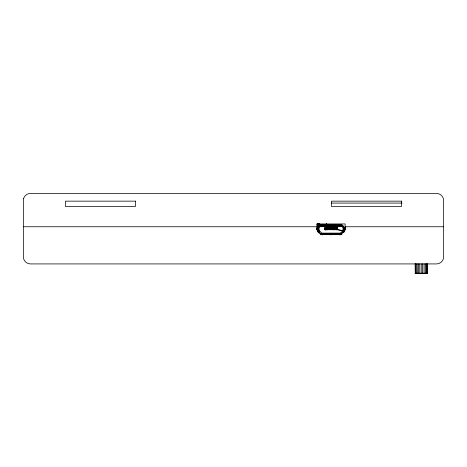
<?xml version="1.0" encoding="UTF-8"?>
<svg xmlns="http://www.w3.org/2000/svg" width="467" height="467" viewBox="0 0 467 467"><rect width="100%" height="100%" fill="white"/><g stroke="black" fill="none" stroke-linecap="round" stroke-linejoin="round"><path stroke-width="0.7" d="M326.386 225.106L326.386 223.693M343.128 227.82L345.148 227.966L344.202 227.82L343.525 226.01L341.902 225.625L341.751 224.662L320.309 224.662L320.164 225.608L318.873 225.8L317.928 226.991L317.881 232.035M319.3 232.963L319.305 231.702M326.451 223.769L326.509 225.106M319.241 225.584L319.253 223.605M321.932 234.936C321.5 233.302 317.974 232.642 317.881 230.243M341.832 224.779L341.902 225.275M341.202 224.662L341.622 225.117L320.864 224.995L320.222 225.357L320.309 224.662L320.164 225.275M325.254 227.668L337.075 227.931L336.73 229.764L336.293 229.723L336.888 229.49L336.73 227.662L325.114 227.738L325.114 229.688L325.02 227.861L325.061 229.63L325.773 229.764L325.773 228.713L327.174 228.713L327.174 229.764M319.019 232.963L319.043 231.702M326.62 225.106L326.649 223.769L326.649 225.106M325.009 227.937L337.075 227.931L325.009 227.937L336.73 227.762C337.583 227.785 337.378 230.19 336.293 229.764L336.293 228.713L334.892 228.713L334.892 229.764L333.485 229.834M320.164 225.608L320.181 224.907L320.222 225.357M333.502 229.134L333.537 227.733M325.773 229.7L325.061 229.63L325.336 227.698L336.882 227.692L336.993 229.624L336.293 229.723M318.453 232.333L318.488 231.077M319.194 223.605L319.089 226.244L319.031 223.605M336.905 228.013L336.73 229.764L336.293 229.589L342.924 230.739L343.128 230.243L341.891 232.368M341.885 225.456L341.885 224.907M318.786 223.605L318.506 226.904L318.459 223.605M336.888 229.49L337.016 228.013M344.185 230.243C344.033 232.584 340.682 233.36 340.134 234.936L340.151 234.236L340.554 234.183M318.932 232.718L318.932 227.376L319.481 226.693L342.428 226.676L343.111 227.225L343.128 232.77M318.08 223.605L317.227 227.949L318.062 227.949L318.266 227.511L317.659 226.904L317.601 223.605M320.164 226.676L320.181 224.907M427.305 263.773L427.305 273.218C427.13 273.785 424.824 273.802 425.285 273.218L425.285 263.773M316.895 224.925L317.116 223.605M424.065 263.773L424.054 273.37L422.617 273.557L422.682 263.773M318.932 227.376L319.002 227.073M426.266 263.773L426.266 273.218L425.104 273.557L426.237 273.37M321.249 234.148L321.915 234.218M325.02 229.566L325.336 229.764L325.336 227.698M415.122 263.773L415.256 273.487L426.628 273.569L426.955 273.218L426.955 263.773M320.164 225.041L320.309 224.662M317.467 227.984L317.397 229.326L316.918 228.871M327.174 229.53L325.184 229.729L325.195 227.727M336.882 227.692L325.277 227.768M337.075 227.931L337.075 229.49L336.73 229.63M344.202 229.571L344.815 228.871L344.669 228.065L345.148 228.521M338.33 224.966L340.338 224.831M321.728 224.831L323.678 224.831M330.297 234.848L330.998 234.043M339.451 234.848L340.151 234.043L321.915 234.043L322.615 234.848M424.007 273.487L426.202 273.434L415.157 273.37M340.898 234.463L345.107 230.254L345.107 223.944L317.052 223.944L317.052 230.254L321.261 234.463M317.659 230.447L318.266 229.846L317.397 229.846L317.963 231.702M345.148 229.42L343.128 229.571M319.089 226.944L319.329 226.746M426.155 273.487L427.036 273.557L415.391 273.557M427.036 273.557L427.305 273.218L415.122 273.218M426.698 273.557L427.27 273.37L426.879 273.434M317.864 227.82C316.603 227.301 316.317 229.881 317.613 229.507L317.251 228.871L318.056 229.571L318.056 227.82L316.918 228.521M318.932 230.243L321.856 233.167L340.35 233.15L342.924 230.739L337.075 229.49M340.747 233.763L340.209 233.868M425.262 273.37L426.266 273.218M325.773 229.612L327.174 229.449L325.773 229.414M318.932 229.571L316.918 229.42L317.613 229.507M317.712 227.838L316.918 227.966L318.932 227.82M340.35 233.15L340.151 234.802M329.457 229.612L328.05 229.414M331.733 229.612L330.332 229.414M422.653 273.487L421.216 273.557L421.216 263.773M328.05 229.49L329.457 229.449M330.332 229.49L331.733 229.449M324.991 227.68L325.336 227.838M328.225 229.355L329.282 229.344M331.523 203.075L402.046 203.075M320.164 226.098L341.902 226.098M320.164 226.343L341.902 226.343M320.164 226.524L341.902 226.524M321.652 226.559L323.754 226.559M338.306 226.559L340.414 226.559M23.35 226.752L317.052 226.752M345.107 226.752L443.65 226.752M317.397 227.511L318.266 227.511M328.05 228.737L329.457 228.713L329.457 229.764L330.332 229.764L330.332 228.713M330.332 228.737L331.733 228.713L331.733 229.764L332.609 229.764L332.609 228.713L334.016 228.713L334.016 229.764M325.773 228.818L327.174 228.818M328.05 228.818L329.457 228.818M330.332 228.818L331.733 228.818M332.609 228.818L334.016 228.818M334.892 228.818L336.293 228.818M325.773 228.888L327.174 228.888M328.05 228.941L329.457 228.888M330.332 228.888L331.733 228.941M332.609 228.941L334.016 228.888M334.892 228.888L336.293 228.888M345.148 228.871L344.01 229.571L344.01 227.82L344.815 228.521L344.57 227.96M325.948 228.993L326.999 228.993M328.225 228.993L329.282 228.993M330.508 228.993L331.558 228.993M332.784 228.993L333.841 228.993M335.067 228.993L336.117 228.993M325.773 229.11L327.174 229.11M328.05 229.11L329.457 229.11M330.332 229.11L331.733 229.11M325.948 229.169L326.999 229.169M328.225 229.169L329.282 229.169M330.508 229.169L331.558 229.169M332.784 229.169L333.841 229.169M335.067 229.169L336.117 229.169M325.773 229.309L327.174 229.309M328.05 229.309L329.457 229.309M330.332 229.309L331.733 229.309M332.784 229.42L333.841 229.42M335.067 229.42L336.117 229.42M328.05 229.53L329.457 229.53M330.332 229.53L331.733 229.53M325.948 229.554L326.999 229.554M328.225 229.554L329.282 229.554M330.508 229.554L331.558 229.554M332.784 229.554L333.841 229.554M335.067 229.554L336.117 229.554M325.073 229.834L328.05 229.764L328.05 228.713M343.245 231.06L344.704 231.06M321.915 233.319L340.151 233.319M321.915 233.5L340.151 233.5M321.915 233.745L340.151 233.745M330.216 233.868L331.307 233.868M330.216 234.218L331.517 234.218M340.338 234.218L341.791 234.218M320.263 234.463L341.92 234.463M415.256 273.487L427.177 273.487M317.163 229.554L317.864 229.571L317.297 229.571M425.104 273.557L426.628 273.569M344.354 229.548L344.903 229.554M345.031 227.884L344.453 227.878L345.148 227.966M344.488 229.49L345.031 229.501M344.202 227.82L344.769 227.82M425.198 273.487L426.102 273.534M321.716 233.15L321.997 234.522M415.478 263.773L415.478 273.218L416.389 273.557L416.167 263.773M341.739 225.211L341.202 224.995L341.902 225.8L320.164 225.8L320.864 224.662M342.585 226.693L343.064 227.073M417.329 273.557L417.148 263.773M418.49 273.557L418.362 263.773M331.115 234.522L330.998 234.236L330.98 234.936L330.998 233.167M342.866 226.834L343.111 227.225M319.142 230.739L319.054 230.634M419.81 273.557L419.745 263.773M341.751 224.662L341.902 226.676M318.704 231.702L318.903 232.963M317.974 231.924L317.764 230.429L317.653 231.428M319.159 231.702L319.247 232.963M328.523 227.733L328.558 229.134M344.535 227.82L344.535 229.571M344.413 227.82L344.413 229.571M344.331 231.486L344.331 231.13L343.981 231.486M344.185 229.291L344.185 232.157M343.712 227.82L343.712 229.571M343.467 227.82L343.467 229.571M343.28 227.82L343.28 229.571M340.414 226.215L340.414 226.676M338.306 226.215L338.306 226.676M336.117 228.783L336.117 229.764M335.067 228.783L335.067 229.764M333.841 228.783L333.841 229.764M332.784 228.783L332.784 229.671M331.558 228.783L331.558 229.764M330.508 228.783L330.508 229.671M329.282 228.783L329.282 229.764M328.225 228.783L328.225 229.671M326.999 228.783L326.999 229.671M325.948 228.783L325.948 229.764M323.754 226.215L323.754 226.676M321.652 226.215L321.652 226.676M318.78 227.82L318.78 229.571M318.599 227.82L318.599 229.571M318.354 227.82L318.354 229.571M317.747 227.82L317.747 229.571M317.648 227.82L317.648 229.571M317.531 227.82L317.531 229.571M326.631 223.716L326.608 225.065L326.631 223.716M23.589 198.633L23.35 256.908C23.327 260.662 26.607 263.948 30.367 263.925L436.633 263.925C440.393 263.948 443.673 260.662 443.65 256.908L443.65 200.448C443.673 196.695 440.393 193.408 436.633 193.431L30.367 193.431C27.261 193.449 24.407 195.644 23.589 198.633M317.303 228.229L317.251 228.521L317.303 228.229M344.815 228.871L344.693 229.291L344.815 228.871M320.537 225.065L320.864 224.995L320.537 225.065M327.174 229.414L325.773 229.49L327.174 229.449M135.57 201.149L65.433 201.149L65.433 206.408L135.57 206.408L135.57 201.149M401.567 201.149L331.43 201.149L331.43 206.408L401.567 206.408L401.567 201.149M321.856 233.868L321.319 233.763L321.856 233.868M319.305 225.584L319.288 223.605L319.305 225.584"/></g></svg>
